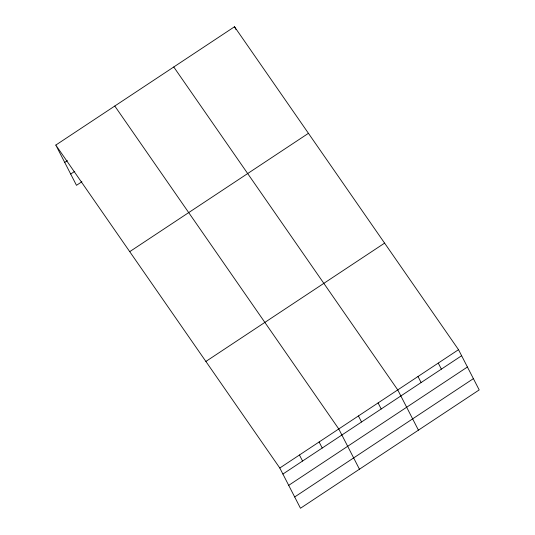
<?xml version="1.0" encoding="UTF-8"?>
<svg xmlns="http://www.w3.org/2000/svg" width="535" height="535" viewBox="0 0 535 535"><rect width="100%" height="100%" fill="white"/><g stroke="black" fill="none" stroke-linecap="round" stroke-linejoin="round"><path stroke-width="0.8" d="M55.807 145.079L234.524 26.75L458.515 349.683L479.193 389.921L300.476 508.25L279.798 468.011L55.807 145.079L76.485 185.317L81.909 181.726M64.708 162.406L67.423 160.614M70.687 174.035L74.753 171.34M129.724 251.651L308.441 133.315M205.881 361.446L384.598 243.117M279.798 468.011L458.515 349.683M282.901 474.057L461.625 355.728M288.699 485.345L467.423 367.01M294.678 496.968L473.395 378.64M173.761 66.982L397.752 389.915L418.43 430.153M114.784 106.03L338.775 428.963L359.453 469.202M438.265 363.098L441.368 369.143M418.009 376.506L421.112 382.552M234.524 26.75L235.908 29.438M378.091 402.935L381.201 408.981M358.437 415.949L361.54 421.995M319.114 441.984L322.224 448.029M299.453 454.997L302.563 461.043"/></g></svg>
